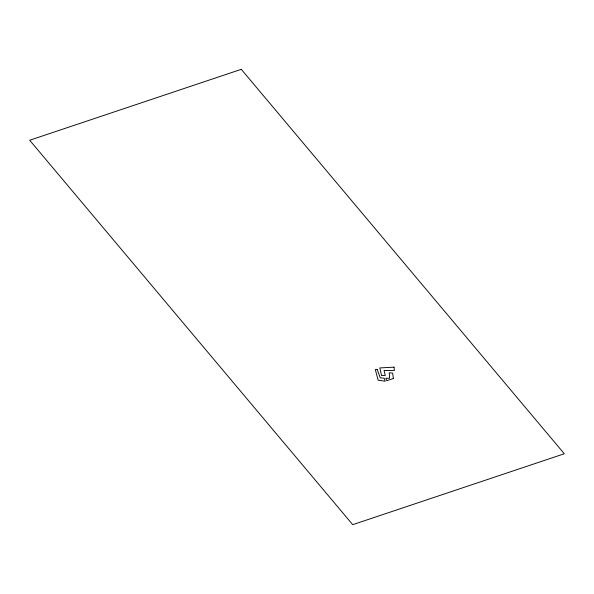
<?xml version="1.0" encoding="UTF-8"?>
<svg xmlns="http://www.w3.org/2000/svg" width="594" height="594" viewBox="0 0 594 594"><rect width="100%" height="100%" fill="white"/><g stroke="black" fill="none" stroke-linecap="round" stroke-linejoin="round"><path stroke-width="0.89" d="M241.283 69.327L29.7 140.243L352.717 524.673L564.3 453.757L241.283 69.327M393.354 378.482L386.813 380.672L385.781 378.281L389.59 378.23L389.248 372.787L392.671 373.084L393.354 378.482M377.168 369.468L375.304 369.587L378.163 380.182L385.164 381.229L384.118 378.185L380.257 377.821L377.168 369.468M394.022 367.144L379.811 367.931L381.548 375.579L385.254 375.497L384.066 370.478L394.409 370.478L394.022 367.144"/></g></svg>
